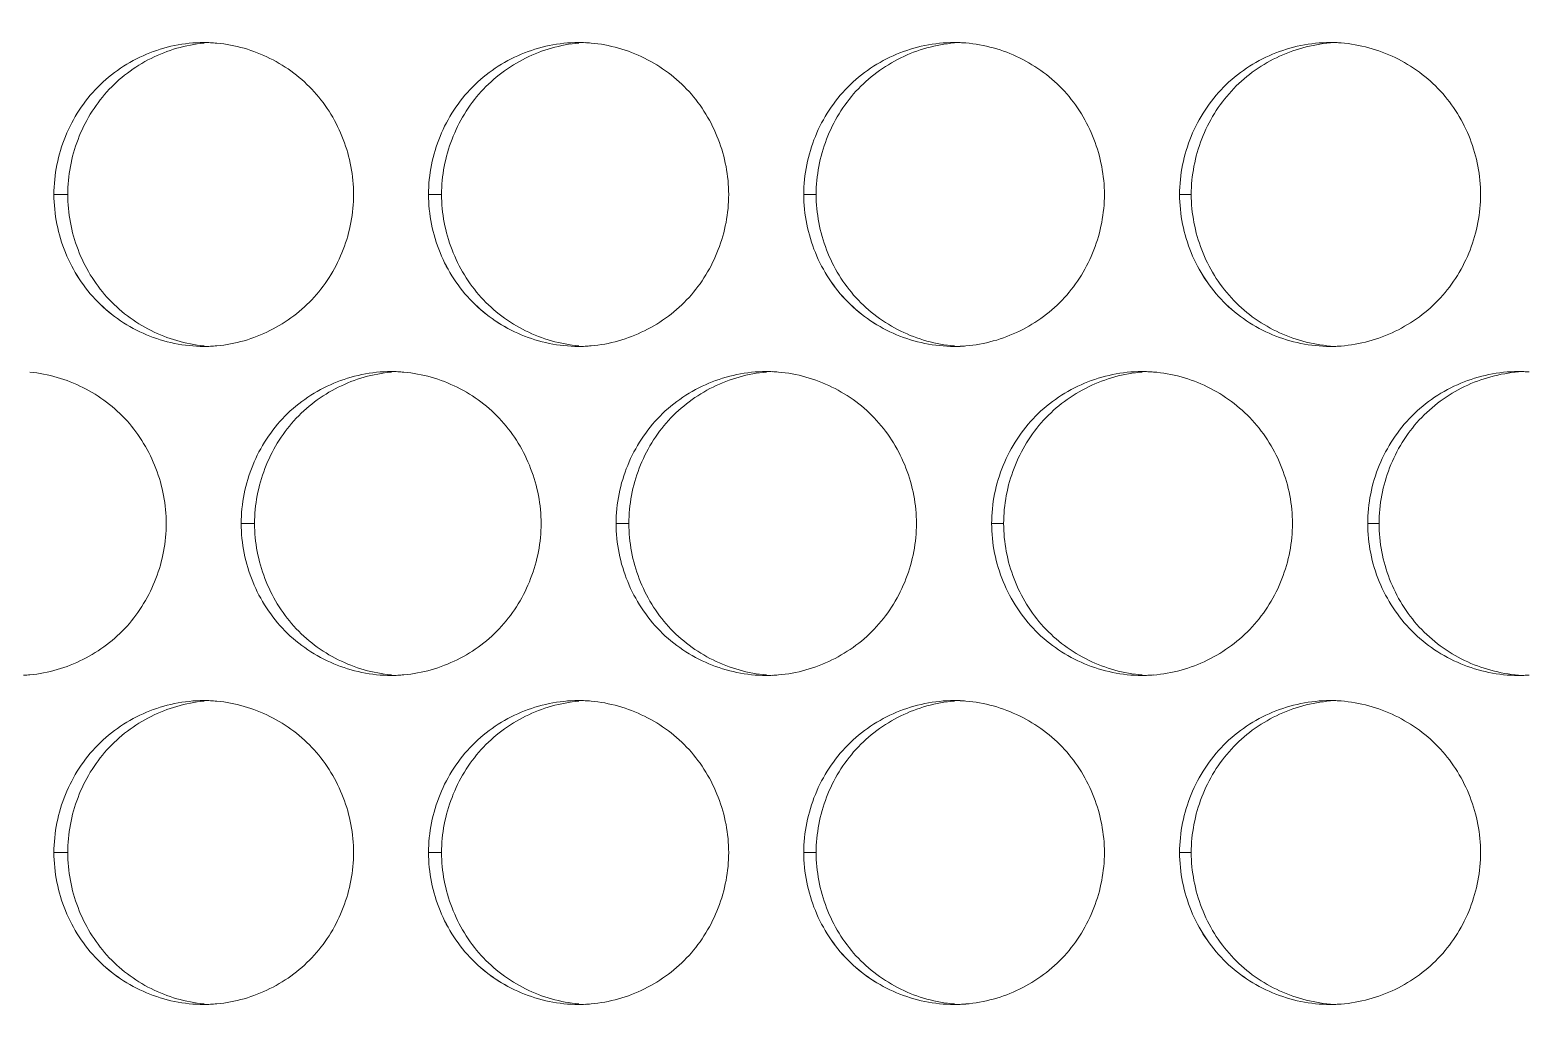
# Model space of a CAD drawing. Header units: millimetres. Extents: x 1177 to 4147, y 93 to 2194.
# Drawn here: x 1667.14 to 1696.71, y 1745.56 to 1765.05 of the extents above; entities that cross this region are included whole.
import ezdxf

# ---------------------------------------------------------------- set-up
doc = ezdxf.new("R2010")
doc.units = ezdxf.units.MM
doc.header["$LTSCALE"] = 0.1
doc.layers.get('0').update_dxf_attribs({"lineweight": 13})
doc.layers.add('标注', color=251, linetype='Continuous', lineweight=9)

msp = doc.modelspace()

# ---------------------------------------------------------------- linework, layer by layer
for radius, start, end in [(196.75, 204.56225, 43.01001), (177.334, 204.90538, 48.55999), (177.047, 204.9052, 48.6494), (168.077, 204.78787, 51.55568), (165.455, 204.70676, 52.44821), (156.5, 204.24844, 55.64881), (156.25, 204.23139, 55.74165), (155.11, 204.1505, 56.16753), (155, 204.14243, 56.20879)]:
    msp.add_arc((1812.49, 1686.895), radius, start, end)
at = {"layer": '标注'}
for p, q in [((1667.882, 1761.799), (1667.61, 1761.799)), ((1667.882, 1761.799), (1667.61, 1761.799)), ((1675.259, 1761.799), (1675.001, 1761.799)), ((1675.259, 1761.799), (1675.001, 1761.799)), ((1682.649, 1761.799), (1682.405, 1761.799)), ((1682.649, 1761.799), (1682.405, 1761.799)), ((1690.05, 1761.799), (1689.82, 1761.799)), ((1690.05, 1761.799), (1689.82, 1761.799)), ((1671.569, 1755.303), (1671.304, 1755.303)), ((1678.953, 1755.303), (1678.701, 1755.303)), ((1686.348, 1755.303), (1686.111, 1755.303)), ((1693.755, 1755.303), (1693.531, 1755.303)), ((1667.882, 1748.808), (1667.61, 1748.808)), ((1667.882, 1748.808), (1667.61, 1748.808)), ((1675.259, 1748.808), (1675.001, 1748.808)), ((1675.259, 1748.808), (1675.001, 1748.808)), ((1682.649, 1748.808), (1682.405, 1748.808)), ((1682.649, 1748.808), (1682.405, 1748.808)), ((1690.05, 1748.808), (1689.82, 1748.808)), ((1690.05, 1748.808), (1689.82, 1748.808))]:
    msp.add_line(p, q, dxfattribs=at)
for centre, radius, start, end in [((1670.565, 1762.023), 2.775, 87.2199, 89.9959), ((1670.565, 1762.023), 2.775, 87.2199, 89.9959), ((1670.562, 1761.978), 2.82, 84.6767, 87.2203), ((1670.562, 1761.978), 2.82, 84.6767, 87.2203), ((1677.961, 1762.015), 2.783, 87.3736, 89.9963), ((1677.961, 1762.015), 2.783, 87.3736, 89.9963), ((1677.959, 1761.973), 2.826, 84.9693, 87.374), ((1677.959, 1761.973), 2.826, 84.9693, 87.374), ((1685.369, 1762.008), 2.791, 87.5261, 89.9967), ((1685.369, 1762.008), 2.791, 87.5261, 89.9967), ((1685.367, 1761.968), 2.831, 85.2599, 87.5264), ((1685.367, 1761.968), 2.831, 85.2599, 87.5264), ((1692.789, 1762.001), 2.798, 87.6774, 89.9971), ((1692.789, 1762.001), 2.798, 87.6774, 89.9971), ((1692.787, 1761.963), 2.836, 85.5486, 87.6777), ((1692.787, 1761.963), 2.836, 85.5486, 87.6777), ((1670.565, 1761.574), 2.775, 270.0041, 272.7801), ((1670.565, 1761.574), 2.775, 270.0041, 272.7801), ((1670.562, 1761.619), 2.82, 272.7797, 275.3233), ((1670.562, 1761.619), 2.82, 272.7797, 275.3233), ((1677.961, 1761.582), 2.783, 270.0037, 272.6264), ((1677.961, 1761.582), 2.783, 270.0037, 272.6264), ((1677.959, 1761.625), 2.826, 272.626, 275.0307), ((1677.959, 1761.625), 2.826, 272.626, 275.0307), ((1685.369, 1761.589), 2.791, 270.0033, 272.4739), ((1685.369, 1761.589), 2.791, 270.0033, 272.4739), ((1685.367, 1761.63), 2.831, 272.4736, 274.7401), ((1685.367, 1761.63), 2.831, 272.4736, 274.7401), ((1692.789, 1761.596), 2.798, 270.0029, 272.3226), ((1692.789, 1761.596), 2.798, 270.0029, 272.3226), ((1692.787, 1761.634), 2.836, 272.3223, 274.4514), ((1692.787, 1761.634), 2.836, 272.3223, 274.4514), ((1674.261, 1755.524), 2.779, 87.2969, 89.9961), ((1674.259, 1755.48), 2.823, 84.8233, 87.2973), ((1681.664, 1755.516), 2.787, 87.45, 89.9965), ((1681.662, 1755.475), 2.829, 85.1149, 87.4503), ((1689.078, 1755.509), 2.794, 87.6019, 89.9969), ((1689.076, 1755.47), 2.833, 85.4045, 87.6022), ((1696.502, 1755.503), 2.801, 87.7527, 89.9973), ((1696.501, 1755.466), 2.838, 85.6923, 87.753), ((1666.869, 1755.121), 2.817, 272.857, 275.4704), ((1674.261, 1755.083), 2.779, 270.0039, 272.7031), ((1674.259, 1755.127), 2.823, 272.7027, 275.1767), ((1681.664, 1755.091), 2.787, 270.0035, 272.55), ((1681.662, 1755.132), 2.829, 272.5497, 274.8851), ((1689.078, 1755.098), 2.794, 270.0031, 272.3981), ((1689.076, 1755.137), 2.833, 272.3978, 274.5955), ((1696.502, 1755.104), 2.801, 270.0027, 272.2473), ((1696.501, 1755.141), 2.838, 272.247, 274.3077), ((1670.565, 1749.033), 2.775, 87.2199, 89.9959), ((1670.565, 1749.033), 2.775, 87.2199, 89.9959), ((1670.562, 1748.988), 2.82, 84.6767, 87.2203), ((1670.562, 1748.988), 2.82, 84.6767, 87.2203), ((1677.961, 1749.025), 2.783, 87.3736, 89.9963), ((1677.961, 1749.025), 2.783, 87.3736, 89.9963), ((1677.959, 1748.982), 2.826, 84.9693, 87.374), ((1677.959, 1748.982), 2.826, 84.9693, 87.374), ((1685.369, 1749.018), 2.791, 87.5261, 89.9967), ((1685.369, 1749.018), 2.791, 87.5261, 89.9967), ((1685.367, 1748.977), 2.831, 85.2599, 87.5264), ((1685.367, 1748.977), 2.831, 85.2599, 87.5264), ((1692.789, 1749.011), 2.798, 87.6774, 89.9971), ((1692.789, 1749.011), 2.798, 87.6774, 89.9971), ((1692.787, 1748.973), 2.836, 85.5486, 87.6777), ((1692.787, 1748.973), 2.836, 85.5486, 87.6777), ((1670.565, 1748.584), 2.775, 270.0041, 272.7801), ((1670.565, 1748.584), 2.775, 270.0041, 272.7801), ((1670.562, 1748.629), 2.82, 272.7797, 275.3233), ((1670.562, 1748.629), 2.82, 272.7797, 275.3233), ((1677.961, 1748.592), 2.783, 270.0037, 272.6264), ((1677.961, 1748.592), 2.783, 270.0037, 272.6264), ((1677.959, 1748.634), 2.826, 272.626, 275.0307), ((1677.959, 1748.634), 2.826, 272.626, 275.0307), ((1685.369, 1748.599), 2.791, 270.0033, 272.4739), ((1685.369, 1748.599), 2.791, 270.0033, 272.4739), ((1685.367, 1748.639), 2.831, 272.4736, 274.7401), ((1685.367, 1748.639), 2.831, 272.4736, 274.7401), ((1692.789, 1748.606), 2.798, 270.0029, 272.3226), ((1692.789, 1748.606), 2.798, 270.0029, 272.3226), ((1692.787, 1748.644), 2.836, 272.3223, 274.4514), ((1692.787, 1748.644), 2.836, 272.3223, 274.4514)]:
    msp.add_arc(centre, radius, start, end, dxfattribs=at)
msp.add_spline([(2027.49, 1819.182), (1864.296, 1806.369), (1766.772, 1737.15), (1658.757, 1615.796), (1597.49, 1595.163)], degree=3, dxfattribs=at)
for points, knots in [([(1670.572, 1764.786), (1670.211, 1764.753), (1669.494, 1764.545), (1668.601, 1763.87), (1668.023, 1762.907), (1667.882, 1762.167), (1667.882, 1761.799)], [0, 0, 0, 0, 0.248267, 0.497316, 0.748031, 1, 1, 1, 1]), ([(1670.572, 1764.786), (1670.211, 1764.753), (1669.494, 1764.545), (1668.601, 1763.87), (1668.023, 1762.907), (1667.882, 1762.167), (1667.882, 1761.799)], [0, 0, 0, 0, 0.248267, 0.497316, 0.748031, 1, 1, 1, 1]), ([(1673.522, 1761.799), (1673.522, 1762.167), (1673.38, 1762.908), (1672.8, 1763.871), (1671.904, 1764.545), (1671.186, 1764.753), (1670.824, 1764.787)], [0, 0, 0, 0, 0.251703, 0.502328, 0.751505, 1, 1, 1, 1]), ([(1673.522, 1761.799), (1673.522, 1762.167), (1673.38, 1762.908), (1672.8, 1763.871), (1671.904, 1764.545), (1671.186, 1764.753), (1670.824, 1764.787)], [0, 0, 0, 0, 0.251703, 0.502328, 0.751505, 1, 1, 1, 1]), ([(1677.968, 1764.788), (1677.605, 1764.756), (1676.884, 1764.55), (1675.985, 1763.876), (1675.402, 1762.911), (1675.259, 1762.168), (1675.259, 1761.799)], [0, 0, 0, 0, 0.248447, 0.497573, 0.748204, 1, 1, 1, 1]), ([(1677.968, 1764.788), (1677.605, 1764.756), (1676.884, 1764.55), (1675.985, 1763.876), (1675.402, 1762.911), (1675.259, 1762.168), (1675.259, 1761.799)], [0, 0, 0, 0, 0.248447, 0.497573, 0.748204, 1, 1, 1, 1]), ([(1680.923, 1761.799), (1680.923, 1762.168), (1680.78, 1762.911), (1680.195, 1763.877), (1679.293, 1764.55), (1678.571, 1764.756), (1678.207, 1764.788)], [0, 0, 0, 0, 0.251533, 0.502074, 0.751327, 1, 1, 1, 1]), ([(1680.923, 1761.799), (1680.923, 1762.168), (1680.78, 1762.911), (1680.195, 1763.877), (1679.293, 1764.55), (1678.571, 1764.756), (1678.207, 1764.788)], [0, 0, 0, 0, 0.251533, 0.502074, 0.751327, 1, 1, 1, 1]), ([(1685.376, 1764.789), (1685.011, 1764.759), (1684.286, 1764.555), (1683.38, 1763.882), (1682.793, 1762.915), (1682.649, 1762.169), (1682.649, 1761.799)], [0, 0, 0, 0, 0.248617, 0.497817, 0.748368, 1, 1, 1, 1]), ([(1685.376, 1764.789), (1685.011, 1764.759), (1684.286, 1764.555), (1683.38, 1763.882), (1682.793, 1762.915), (1682.649, 1762.169), (1682.649, 1761.799)], [0, 0, 0, 0, 0.248617, 0.497817, 0.748368, 1, 1, 1, 1]), ([(1688.336, 1761.799), (1688.336, 1762.169), (1688.191, 1762.915), (1687.602, 1763.883), (1686.694, 1764.555), (1685.967, 1764.759), (1685.601, 1764.789)], [0, 0, 0, 0, 0.251371, 0.501834, 0.751159, 1, 1, 1, 1]), ([(1688.336, 1761.799), (1688.336, 1762.169), (1688.191, 1762.915), (1687.602, 1763.883), (1686.694, 1764.555), (1685.967, 1764.759), (1685.601, 1764.789)], [0, 0, 0, 0, 0.251371, 0.501834, 0.751159, 1, 1, 1, 1]), ([(1692.795, 1764.79), (1692.428, 1764.761), (1691.699, 1764.56), (1690.787, 1763.888), (1690.195, 1762.918), (1690.05, 1762.171), (1690.05, 1761.799)], [0, 0, 0, 0, 0.248776, 0.498047, 0.748524, 1, 1, 1, 1]), ([(1692.795, 1764.79), (1692.428, 1764.761), (1691.699, 1764.56), (1690.787, 1763.888), (1690.195, 1762.918), (1690.05, 1762.171), (1690.05, 1761.799)], [0, 0, 0, 0, 0.248776, 0.498047, 0.748524, 1, 1, 1, 1]), ([(1695.76, 1761.799), (1695.76, 1762.171), (1695.614, 1762.919), (1695.02, 1763.889), (1694.105, 1764.561), (1693.375, 1764.761), (1693.007, 1764.79)], [0, 0, 0, 0, 0.251218, 0.501606, 0.751001, 1, 1, 1, 1]), ([(1695.76, 1761.799), (1695.76, 1762.171), (1695.614, 1762.919), (1695.02, 1763.889), (1694.105, 1764.561), (1693.375, 1764.761), (1693.007, 1764.79)], [0, 0, 0, 0, 0.251218, 0.501606, 0.751001, 1, 1, 1, 1]), ([(1667.882, 1761.799), (1667.882, 1761.43), (1668.023, 1760.69), (1668.601, 1759.727), (1669.494, 1759.053), (1670.211, 1758.845), (1670.572, 1758.811)], [0, 0, 0, 0, 0.251969, 0.502684, 0.751733, 1, 1, 1, 1]), ([(1667.882, 1761.799), (1667.882, 1761.43), (1668.023, 1760.69), (1668.601, 1759.727), (1669.494, 1759.053), (1670.211, 1758.845), (1670.572, 1758.811)], [0, 0, 0, 0, 0.251969, 0.502684, 0.751733, 1, 1, 1, 1]), ([(1670.824, 1758.811), (1671.186, 1758.844), (1671.904, 1759.052), (1672.8, 1759.726), (1673.38, 1760.69), (1673.522, 1761.43), (1673.522, 1761.799)], [0, 0, 0, 0, 0.248495, 0.497672, 0.748297, 1, 1, 1, 1]), ([(1670.824, 1758.811), (1671.186, 1758.844), (1671.904, 1759.052), (1672.8, 1759.726), (1673.38, 1760.69), (1673.522, 1761.43), (1673.522, 1761.799)], [0, 0, 0, 0, 0.248495, 0.497672, 0.748297, 1, 1, 1, 1]), ([(1675.259, 1761.799), (1675.259, 1761.429), (1675.402, 1760.686), (1675.985, 1759.721), (1676.884, 1759.047), (1677.605, 1758.842), (1677.968, 1758.81)], [0, 0, 0, 0, 0.251796, 0.502427, 0.751553, 1, 1, 1, 1]), ([(1675.259, 1761.799), (1675.259, 1761.429), (1675.402, 1760.686), (1675.985, 1759.721), (1676.884, 1759.047), (1677.605, 1758.842), (1677.968, 1758.81)], [0, 0, 0, 0, 0.251796, 0.502427, 0.751553, 1, 1, 1, 1]), ([(1678.207, 1758.809), (1678.571, 1758.841), (1679.293, 1759.047), (1680.195, 1759.721), (1680.78, 1760.686), (1680.923, 1761.429), (1680.923, 1761.799)], [0, 0, 0, 0, 0.248673, 0.497926, 0.748467, 1, 1, 1, 1]), ([(1678.207, 1758.809), (1678.571, 1758.841), (1679.293, 1759.047), (1680.195, 1759.721), (1680.78, 1760.686), (1680.923, 1761.429), (1680.923, 1761.799)], [0, 0, 0, 0, 0.248673, 0.497926, 0.748467, 1, 1, 1, 1]), ([(1682.649, 1761.799), (1682.649, 1761.428), (1682.793, 1760.683), (1683.38, 1759.715), (1684.286, 1759.042), (1685.011, 1758.839), (1685.376, 1758.808)], [0, 0, 0, 0, 0.251632, 0.502183, 0.751383, 1, 1, 1, 1]), ([(1682.649, 1761.799), (1682.649, 1761.428), (1682.793, 1760.683), (1683.38, 1759.715), (1684.286, 1759.042), (1685.011, 1758.839), (1685.376, 1758.808)], [0, 0, 0, 0, 0.251632, 0.502183, 0.751383, 1, 1, 1, 1]), ([(1685.601, 1758.808), (1685.967, 1758.839), (1686.694, 1759.042), (1687.602, 1759.715), (1688.191, 1760.682), (1688.336, 1761.428), (1688.336, 1761.799)], [0, 0, 0, 0, 0.248841, 0.498166, 0.748629, 1, 1, 1, 1]), ([(1685.601, 1758.808), (1685.967, 1758.839), (1686.694, 1759.042), (1687.602, 1759.715), (1688.191, 1760.682), (1688.336, 1761.428), (1688.336, 1761.799)], [0, 0, 0, 0, 0.248841, 0.498166, 0.748629, 1, 1, 1, 1]), ([(1690.05, 1761.799), (1690.05, 1761.427), (1690.195, 1760.679), (1690.787, 1759.709), (1691.699, 1759.037), (1692.428, 1758.836), (1692.795, 1758.807)], [0, 0, 0, 0, 0.251476, 0.501953, 0.751224, 1, 1, 1, 1]), ([(1690.05, 1761.799), (1690.05, 1761.427), (1690.195, 1760.679), (1690.787, 1759.709), (1691.699, 1759.037), (1692.428, 1758.836), (1692.795, 1758.807)], [0, 0, 0, 0, 0.251476, 0.501953, 0.751224, 1, 1, 1, 1]), ([(1693.007, 1758.807), (1693.375, 1758.836), (1694.105, 1759.037), (1695.02, 1759.709), (1695.614, 1760.678), (1695.76, 1761.427), (1695.76, 1761.799)], [0, 0, 0, 0, 0.248999, 0.498394, 0.748782, 1, 1, 1, 1]), ([(1693.007, 1758.807), (1693.375, 1758.836), (1694.105, 1759.037), (1695.02, 1759.709), (1695.614, 1760.678), (1695.76, 1761.427), (1695.76, 1761.799)], [0, 0, 0, 0, 0.248999, 0.498394, 0.748782, 1, 1, 1, 1]), ([(1667.838, 1760.651), (1667.984, 1760.292), (1668.415, 1759.622), (1669.079, 1759.18), (1669.435, 1759.03)], [0, 0, 0, 0, 0.501322, 1, 1, 1, 1]), ([(1675.229, 1760.651), (1675.376, 1760.292), (1675.808, 1759.621), (1676.473, 1759.18), (1676.829, 1759.03)], [0, 0, 0, 0, 0.501161, 1, 1, 1, 1]), ([(1682.633, 1760.651), (1682.78, 1760.292), (1683.213, 1759.621), (1683.879, 1759.18), (1684.236, 1759.03)], [0, 0, 0, 0, 0.501009, 1, 1, 1, 1]), ([(1690.049, 1760.651), (1690.196, 1760.292), (1690.63, 1759.621), (1691.296, 1759.18), (1691.654, 1759.03)], [0, 0, 0, 0, 0.500865, 1, 1, 1, 1]), ([(1669.826, 1755.303), (1669.826, 1755.671), (1669.684, 1756.411), (1669.107, 1757.373), (1668.215, 1758.047), (1667.499, 1758.256), (1667.137, 1758.291)], [0, 0, 0, 0, 0.251792, 0.50246, 0.751598, 1, 1, 1, 1]), ([(1674.268, 1758.292), (1673.906, 1758.259), (1673.187, 1758.052), (1672.291, 1757.378), (1671.711, 1756.414), (1671.569, 1755.672), (1671.569, 1755.303)], [0, 0, 0, 0, 0.248358, 0.497446, 0.748118, 1, 1, 1, 1]), ([(1677.221, 1755.303), (1677.221, 1755.672), (1677.078, 1756.414), (1676.496, 1757.379), (1675.597, 1758.052), (1674.877, 1758.259), (1674.514, 1758.292)], [0, 0, 0, 0, 0.251617, 0.502199, 0.751415, 1, 1, 1, 1]), ([(1681.67, 1758.293), (1681.306, 1758.262), (1680.583, 1758.057), (1679.681, 1757.384), (1679.096, 1756.418), (1678.953, 1755.674), (1678.953, 1755.303)], [0, 0, 0, 0, 0.248533, 0.497696, 0.748287, 1, 1, 1, 1]), ([(1684.628, 1755.303), (1684.628, 1755.674), (1684.484, 1756.418), (1683.897, 1757.385), (1682.992, 1758.058), (1682.268, 1758.262), (1681.903, 1758.293)], [0, 0, 0, 0, 0.251451, 0.501952, 0.751242, 1, 1, 1, 1]), ([(1689.084, 1758.294), (1688.718, 1758.265), (1687.991, 1758.063), (1687.082, 1757.39), (1686.492, 1756.421), (1686.348, 1755.675), (1686.348, 1755.303)], [0, 0, 0, 0, 0.248698, 0.497934, 0.748447, 1, 1, 1, 1]), ([(1692.046, 1755.303), (1692.046, 1755.675), (1691.901, 1756.422), (1691.309, 1757.39), (1690.398, 1758.063), (1689.67, 1758.265), (1689.303, 1758.294)], [0, 0, 0, 0, 0.251294, 0.501718, 0.751079, 1, 1, 1, 1]), ([(1696.509, 1758.295), (1696.141, 1758.268), (1695.41, 1758.068), (1694.495, 1757.396), (1693.9, 1756.425), (1693.755, 1755.676), (1693.755, 1755.303)], [0, 0, 0, 0, 0.248852, 0.498158, 0.748599, 1, 1, 1, 1]), ([(1667.137, 1752.316), (1667.499, 1752.351), (1668.215, 1752.56), (1669.107, 1753.234), (1669.684, 1754.196), (1669.826, 1754.936), (1669.826, 1755.303)], [0, 0, 0, 0, 0.248402, 0.49754, 0.748208, 1, 1, 1, 1]), ([(1671.569, 1755.303), (1671.569, 1754.934), (1671.711, 1754.193), (1672.291, 1753.229), (1673.187, 1752.555), (1673.906, 1752.348), (1674.268, 1752.315)], [0, 0, 0, 0, 0.251882, 0.502554, 0.751642, 1, 1, 1, 1]), ([(1674.514, 1752.315), (1674.877, 1752.348), (1675.597, 1752.555), (1676.496, 1753.228), (1677.078, 1754.193), (1677.221, 1754.934), (1677.221, 1755.303)], [0, 0, 0, 0, 0.248585, 0.497801, 0.748383, 1, 1, 1, 1]), ([(1678.953, 1755.303), (1678.953, 1754.933), (1679.096, 1754.189), (1679.681, 1753.223), (1680.583, 1752.55), (1681.306, 1752.345), (1681.67, 1752.314)], [0, 0, 0, 0, 0.251713, 0.502304, 0.751467, 1, 1, 1, 1]), ([(1681.903, 1752.314), (1682.268, 1752.345), (1682.992, 1752.549), (1683.897, 1753.222), (1684.484, 1754.189), (1684.628, 1754.933), (1684.628, 1755.303)], [0, 0, 0, 0, 0.248758, 0.498048, 0.748549, 1, 1, 1, 1]), ([(1686.348, 1755.303), (1686.348, 1754.932), (1686.492, 1754.186), (1687.082, 1753.217), (1687.991, 1752.544), (1688.718, 1752.342), (1689.084, 1752.313)], [0, 0, 0, 0, 0.251553, 0.502066, 0.751302, 1, 1, 1, 1]), ([(1689.303, 1752.312), (1689.67, 1752.342), (1690.398, 1752.544), (1691.309, 1753.216), (1691.901, 1754.185), (1692.046, 1754.932), (1692.046, 1755.303)], [0, 0, 0, 0, 0.248921, 0.498282, 0.748706, 1, 1, 1, 1]), ([(1693.755, 1755.303), (1693.755, 1754.931), (1693.9, 1754.182), (1694.495, 1753.211), (1695.41, 1752.539), (1696.141, 1752.339), (1696.509, 1752.311)], [0, 0, 0, 0, 0.251401, 0.501842, 0.751148, 1, 1, 1, 1]), ([(1670.572, 1751.796), (1670.211, 1751.762), (1669.494, 1751.554), (1668.601, 1750.88), (1668.023, 1749.917), (1667.882, 1749.177), (1667.882, 1748.808)], [0, 0, 0, 0, 0.248267, 0.497316, 0.748031, 1, 1, 1, 1]), ([(1670.572, 1751.796), (1670.211, 1751.762), (1669.494, 1751.554), (1668.601, 1750.88), (1668.023, 1749.917), (1667.882, 1749.177), (1667.882, 1748.808)], [0, 0, 0, 0, 0.248267, 0.497316, 0.748031, 1, 1, 1, 1]), ([(1673.522, 1748.808), (1673.522, 1749.177), (1673.38, 1749.917), (1672.8, 1750.88), (1671.904, 1751.554), (1671.186, 1751.762), (1670.824, 1751.796)], [0, 0, 0, 0, 0.251703, 0.502328, 0.751505, 1, 1, 1, 1]), ([(1673.522, 1748.808), (1673.522, 1749.177), (1673.38, 1749.917), (1672.8, 1750.88), (1671.904, 1751.554), (1671.186, 1751.762), (1670.824, 1751.796)], [0, 0, 0, 0, 0.251703, 0.502328, 0.751505, 1, 1, 1, 1]), ([(1677.968, 1751.797), (1677.605, 1751.765), (1676.884, 1751.559), (1675.985, 1750.886), (1675.402, 1749.92), (1675.259, 1749.178), (1675.259, 1748.808)], [0, 0, 0, 0, 0.248447, 0.497573, 0.748204, 1, 1, 1, 1]), ([(1677.968, 1751.797), (1677.605, 1751.765), (1676.884, 1751.559), (1675.985, 1750.886), (1675.402, 1749.92), (1675.259, 1749.178), (1675.259, 1748.808)], [0, 0, 0, 0, 0.248447, 0.497573, 0.748204, 1, 1, 1, 1]), ([(1680.923, 1748.808), (1680.923, 1749.178), (1680.78, 1749.921), (1680.195, 1750.886), (1679.293, 1751.56), (1678.571, 1751.765), (1678.207, 1751.797)], [0, 0, 0, 0, 0.251533, 0.502074, 0.751327, 1, 1, 1, 1]), ([(1680.923, 1748.808), (1680.923, 1749.178), (1680.78, 1749.921), (1680.195, 1750.886), (1679.293, 1751.56), (1678.571, 1751.765), (1678.207, 1751.797)], [0, 0, 0, 0, 0.251533, 0.502074, 0.751327, 1, 1, 1, 1]), ([(1685.376, 1751.799), (1685.011, 1751.768), (1684.286, 1751.565), (1683.38, 1750.892), (1682.793, 1749.924), (1682.649, 1749.179), (1682.649, 1748.808)], [0, 0, 0, 0, 0.248617, 0.497817, 0.748368, 1, 1, 1, 1]), ([(1685.376, 1751.799), (1685.011, 1751.768), (1684.286, 1751.565), (1683.38, 1750.892), (1682.793, 1749.924), (1682.649, 1749.179), (1682.649, 1748.808)], [0, 0, 0, 0, 0.248617, 0.497817, 0.748368, 1, 1, 1, 1]), ([(1688.336, 1748.808), (1688.336, 1749.179), (1688.191, 1749.925), (1687.602, 1750.892), (1686.694, 1751.565), (1685.967, 1751.768), (1685.601, 1751.799)], [0, 0, 0, 0, 0.251371, 0.501834, 0.751159, 1, 1, 1, 1]), ([(1688.336, 1748.808), (1688.336, 1749.179), (1688.191, 1749.925), (1687.602, 1750.892), (1686.694, 1751.565), (1685.967, 1751.768), (1685.601, 1751.799)], [0, 0, 0, 0, 0.251371, 0.501834, 0.751159, 1, 1, 1, 1]), ([(1692.795, 1751.8), (1692.428, 1751.771), (1691.699, 1751.57), (1690.787, 1750.898), (1690.195, 1749.928), (1690.05, 1749.18), (1690.05, 1748.808)], [0, 0, 0, 0, 0.248776, 0.498047, 0.748524, 1, 1, 1, 1]), ([(1692.795, 1751.8), (1692.428, 1751.771), (1691.699, 1751.57), (1690.787, 1750.898), (1690.195, 1749.928), (1690.05, 1749.18), (1690.05, 1748.808)], [0, 0, 0, 0, 0.248776, 0.498047, 0.748524, 1, 1, 1, 1]), ([(1695.76, 1748.808), (1695.76, 1749.18), (1695.614, 1749.928), (1695.02, 1750.898), (1694.105, 1751.57), (1693.375, 1751.771), (1693.007, 1751.8)], [0, 0, 0, 0, 0.251218, 0.501606, 0.751001, 1, 1, 1, 1]), ([(1695.76, 1748.808), (1695.76, 1749.18), (1695.614, 1749.928), (1695.02, 1750.898), (1694.105, 1751.57), (1693.375, 1751.771), (1693.007, 1751.8)], [0, 0, 0, 0, 0.251218, 0.501606, 0.751001, 1, 1, 1, 1]), ([(1667.882, 1748.808), (1667.882, 1748.44), (1668.023, 1747.7), (1668.601, 1746.737), (1669.494, 1746.062), (1670.211, 1745.854), (1670.572, 1745.82)], [0, 0, 0, 0, 0.251969, 0.502684, 0.751733, 1, 1, 1, 1]), ([(1667.882, 1748.808), (1667.882, 1748.44), (1668.023, 1747.7), (1668.601, 1746.737), (1669.494, 1746.062), (1670.211, 1745.854), (1670.572, 1745.82)], [0, 0, 0, 0, 0.251969, 0.502684, 0.751733, 1, 1, 1, 1]), ([(1670.824, 1745.82), (1671.186, 1745.854), (1671.904, 1746.062), (1672.8, 1746.736), (1673.38, 1747.699), (1673.522, 1748.44), (1673.522, 1748.808)], [0, 0, 0, 0, 0.248495, 0.497672, 0.748297, 1, 1, 1, 1]), ([(1670.824, 1745.82), (1671.186, 1745.854), (1671.904, 1746.062), (1672.8, 1746.736), (1673.38, 1747.699), (1673.522, 1748.44), (1673.522, 1748.808)], [0, 0, 0, 0, 0.248495, 0.497672, 0.748297, 1, 1, 1, 1]), ([(1675.259, 1748.808), (1675.259, 1748.439), (1675.402, 1747.696), (1675.985, 1746.731), (1676.884, 1746.057), (1677.605, 1745.851), (1677.968, 1745.819)], [0, 0, 0, 0, 0.251796, 0.502427, 0.751553, 1, 1, 1, 1]), ([(1675.259, 1748.808), (1675.259, 1748.439), (1675.402, 1747.696), (1675.985, 1746.731), (1676.884, 1746.057), (1677.605, 1745.851), (1677.968, 1745.819)], [0, 0, 0, 0, 0.251796, 0.502427, 0.751553, 1, 1, 1, 1]), ([(1678.207, 1745.819), (1678.571, 1745.851), (1679.293, 1746.057), (1680.195, 1746.73), (1680.78, 1747.695), (1680.923, 1748.439), (1680.923, 1748.808)], [0, 0, 0, 0, 0.248673, 0.497926, 0.748467, 1, 1, 1, 1]), ([(1678.207, 1745.819), (1678.571, 1745.851), (1679.293, 1746.057), (1680.195, 1746.73), (1680.78, 1747.695), (1680.923, 1748.439), (1680.923, 1748.808)], [0, 0, 0, 0, 0.248673, 0.497926, 0.748467, 1, 1, 1, 1]), ([(1682.649, 1748.808), (1682.649, 1748.438), (1682.793, 1747.692), (1683.38, 1746.725), (1684.286, 1746.052), (1685.011, 1745.848), (1685.376, 1745.818)], [0, 0, 0, 0, 0.251632, 0.502183, 0.751383, 1, 1, 1, 1]), ([(1682.649, 1748.808), (1682.649, 1748.438), (1682.793, 1747.692), (1683.38, 1746.725), (1684.286, 1746.052), (1685.011, 1745.848), (1685.376, 1745.818)], [0, 0, 0, 0, 0.251632, 0.502183, 0.751383, 1, 1, 1, 1]), ([(1685.601, 1745.818), (1685.967, 1745.848), (1686.694, 1746.051), (1687.602, 1746.724), (1688.191, 1747.692), (1688.336, 1748.437), (1688.336, 1748.808)], [0, 0, 0, 0, 0.248841, 0.498166, 0.748629, 1, 1, 1, 1]), ([(1685.601, 1745.818), (1685.967, 1745.848), (1686.694, 1746.051), (1687.602, 1746.724), (1688.191, 1747.692), (1688.336, 1748.437), (1688.336, 1748.808)], [0, 0, 0, 0, 0.248841, 0.498166, 0.748629, 1, 1, 1, 1]), ([(1690.05, 1748.808), (1690.05, 1748.436), (1690.195, 1747.689), (1690.787, 1746.719), (1691.699, 1746.047), (1692.428, 1745.845), (1692.795, 1745.817)], [0, 0, 0, 0, 0.251476, 0.501953, 0.751224, 1, 1, 1, 1]), ([(1690.05, 1748.808), (1690.05, 1748.436), (1690.195, 1747.689), (1690.787, 1746.719), (1691.699, 1746.047), (1692.428, 1745.845), (1692.795, 1745.817)], [0, 0, 0, 0, 0.251476, 0.501953, 0.751224, 1, 1, 1, 1]), ([(1693.007, 1745.817), (1693.375, 1745.845), (1694.105, 1746.046), (1695.02, 1746.718), (1695.614, 1747.688), (1695.76, 1748.436), (1695.76, 1748.808)], [0, 0, 0, 0, 0.248999, 0.498394, 0.748782, 1, 1, 1, 1]), ([(1693.007, 1745.817), (1693.375, 1745.845), (1694.105, 1746.046), (1695.02, 1746.718), (1695.614, 1747.688), (1695.76, 1748.436), (1695.76, 1748.808)], [0, 0, 0, 0, 0.248999, 0.498394, 0.748782, 1, 1, 1, 1]), ([(1667.838, 1747.661), (1667.984, 1747.302), (1668.415, 1746.631), (1669.079, 1746.19), (1669.435, 1746.04)], [0, 0, 0, 0, 0.501322, 1, 1, 1, 1]), ([(1675.229, 1747.661), (1675.376, 1747.302), (1675.808, 1746.631), (1676.473, 1746.19), (1676.829, 1746.04)], [0, 0, 0, 0, 0.501161, 1, 1, 1, 1]), ([(1682.633, 1747.661), (1682.78, 1747.302), (1683.213, 1746.631), (1683.879, 1746.19), (1684.236, 1746.04)], [0, 0, 0, 0, 0.501009, 1, 1, 1, 1]), ([(1690.049, 1747.661), (1690.196, 1747.301), (1690.63, 1746.631), (1691.296, 1746.19), (1691.654, 1746.04)], [0, 0, 0, 0, 0.500865, 1, 1, 1, 1])]:
    msp.add_open_spline(points, degree=3, knots=knots, dxfattribs=at)
for points in [[(1669.435, 1764.567), (1669.079, 1764.417), (1668.745, 1764.194), (1668.474, 1763.919)], [(1669.435, 1764.567), (1669.079, 1764.417), (1668.745, 1764.194), (1668.474, 1763.919)], [(1670.565, 1764.799), (1670.18, 1764.799), (1669.789, 1764.716), (1669.435, 1764.567)], [(1670.565, 1764.799), (1670.18, 1764.799), (1669.789, 1764.716), (1669.435, 1764.567)], [(1676.829, 1764.567), (1676.473, 1764.417), (1676.139, 1764.194), (1675.867, 1763.919)], [(1676.829, 1764.567), (1676.473, 1764.417), (1676.139, 1764.194), (1675.867, 1763.919)], [(1677.961, 1764.799), (1677.576, 1764.799), (1677.184, 1764.716), (1676.829, 1764.567)], [(1677.961, 1764.799), (1677.576, 1764.799), (1677.184, 1764.716), (1676.829, 1764.567)], [(1684.236, 1764.567), (1683.879, 1764.417), (1683.544, 1764.195), (1683.272, 1763.919)], [(1684.236, 1764.567), (1683.879, 1764.417), (1683.544, 1764.195), (1683.272, 1763.919)], [(1685.369, 1764.799), (1684.984, 1764.799), (1684.591, 1764.716), (1684.236, 1764.567)], [(1685.369, 1764.799), (1684.984, 1764.799), (1684.591, 1764.716), (1684.236, 1764.567)], [(1691.654, 1764.567), (1691.296, 1764.417), (1690.961, 1764.195), (1690.688, 1763.919)], [(1691.654, 1764.567), (1691.296, 1764.417), (1690.961, 1764.195), (1690.688, 1763.919)], [(1692.789, 1764.799), (1692.403, 1764.799), (1692.01, 1764.716), (1691.654, 1764.567)], [(1692.789, 1764.799), (1692.403, 1764.799), (1692.01, 1764.716), (1691.654, 1764.567)], [(1668.474, 1763.919), (1668.202, 1763.643), (1667.984, 1763.305), (1667.838, 1762.946)], [(1668.474, 1763.919), (1668.202, 1763.643), (1667.984, 1763.305), (1667.838, 1762.946)], [(1675.867, 1763.919), (1675.595, 1763.643), (1675.376, 1763.305), (1675.229, 1762.946)], [(1675.867, 1763.919), (1675.595, 1763.643), (1675.376, 1763.305), (1675.229, 1762.946)], [(1683.272, 1763.919), (1682.999, 1763.643), (1682.78, 1763.305), (1682.633, 1762.946)], [(1683.272, 1763.919), (1682.999, 1763.643), (1682.78, 1763.305), (1682.633, 1762.946)], [(1690.688, 1763.919), (1690.415, 1763.643), (1690.196, 1763.305), (1690.049, 1762.946)], [(1690.688, 1763.919), (1690.415, 1763.643), (1690.196, 1763.305), (1690.049, 1762.946)], [(1667.838, 1762.946), (1667.69, 1762.585), (1667.61, 1762.189), (1667.61, 1761.799)], [(1667.838, 1762.946), (1667.69, 1762.585), (1667.61, 1762.189), (1667.61, 1761.799)], [(1675.229, 1762.946), (1675.082, 1762.585), (1675.001, 1762.189), (1675.001, 1761.799)], [(1675.229, 1762.946), (1675.082, 1762.585), (1675.001, 1762.189), (1675.001, 1761.799)], [(1682.633, 1762.946), (1682.486, 1762.585), (1682.405, 1762.189), (1682.405, 1761.799)], [(1682.633, 1762.946), (1682.486, 1762.585), (1682.405, 1762.189), (1682.405, 1761.799)], [(1690.049, 1762.946), (1689.901, 1762.585), (1689.82, 1762.189), (1689.82, 1761.799)], [(1690.049, 1762.946), (1689.901, 1762.585), (1689.82, 1762.189), (1689.82, 1761.799)], [(1667.61, 1761.799), (1667.61, 1761.409), (1667.69, 1761.012), (1667.838, 1760.651)], [(1667.61, 1761.799), (1667.61, 1761.409), (1667.69, 1761.012), (1667.838, 1760.651)], [(1675.001, 1761.799), (1675.001, 1761.409), (1675.082, 1761.012), (1675.229, 1760.651)], [(1675.001, 1761.799), (1675.001, 1761.409), (1675.082, 1761.012), (1675.229, 1760.651)], [(1682.405, 1761.799), (1682.405, 1761.409), (1682.486, 1761.012), (1682.633, 1760.651)], [(1682.405, 1761.799), (1682.405, 1761.409), (1682.486, 1761.012), (1682.633, 1760.651)], [(1689.82, 1761.799), (1689.82, 1761.409), (1689.901, 1761.012), (1690.049, 1760.651)], [(1689.82, 1761.799), (1689.82, 1761.409), (1689.901, 1761.012), (1690.049, 1760.651)], [(1667.838, 1760.651), (1667.984, 1760.292), (1668.202, 1759.954), (1668.474, 1759.678)], [(1675.229, 1760.651), (1675.376, 1760.292), (1675.595, 1759.954), (1675.867, 1759.678)], [(1682.633, 1760.651), (1682.78, 1760.292), (1682.999, 1759.954), (1683.272, 1759.678)], [(1690.049, 1760.651), (1690.196, 1760.292), (1690.415, 1759.954), (1690.688, 1759.678)], [(1668.474, 1759.678), (1668.745, 1759.403), (1669.079, 1759.18), (1669.435, 1759.03)], [(1675.867, 1759.678), (1676.139, 1759.403), (1676.473, 1759.18), (1676.829, 1759.03)], [(1683.272, 1759.678), (1683.544, 1759.403), (1683.879, 1759.18), (1684.236, 1759.03)], [(1690.688, 1759.678), (1690.961, 1759.403), (1691.296, 1759.18), (1691.654, 1759.03)], [(1669.435, 1759.03), (1669.789, 1758.881), (1670.18, 1758.799), (1670.565, 1758.799)], [(1669.435, 1759.03), (1669.789, 1758.881), (1670.18, 1758.799), (1670.565, 1758.799)], [(1676.829, 1759.03), (1677.184, 1758.881), (1677.576, 1758.799), (1677.961, 1758.799)], [(1676.829, 1759.03), (1677.184, 1758.881), (1677.576, 1758.799), (1677.961, 1758.799)], [(1684.236, 1759.03), (1684.591, 1758.881), (1684.984, 1758.799), (1685.369, 1758.799)], [(1684.236, 1759.03), (1684.591, 1758.881), (1684.984, 1758.799), (1685.369, 1758.799)], [(1691.654, 1759.03), (1692.01, 1758.881), (1692.403, 1758.799), (1692.789, 1758.799)], [(1691.654, 1759.03), (1692.01, 1758.881), (1692.403, 1758.799), (1692.789, 1758.799)], [(1673.131, 1758.072), (1672.774, 1757.922), (1672.44, 1757.699), (1672.169, 1757.424)], [(1674.261, 1758.303), (1673.877, 1758.303), (1673.485, 1758.221), (1673.131, 1758.072)], [(1680.531, 1758.072), (1680.174, 1757.922), (1679.84, 1757.699), (1679.568, 1757.424)], [(1681.664, 1758.303), (1681.278, 1758.303), (1680.886, 1758.221), (1680.531, 1758.072)], [(1687.943, 1758.072), (1687.586, 1757.922), (1687.251, 1757.699), (1686.979, 1757.424)], [(1689.078, 1758.303), (1688.692, 1758.303), (1688.299, 1758.221), (1687.943, 1758.072)], [(1695.367, 1758.072), (1695.009, 1757.922), (1694.673, 1757.699), (1694.401, 1757.424)], [(1696.503, 1758.303), (1696.116, 1758.303), (1695.723, 1758.221), (1695.367, 1758.072)], [(1672.169, 1757.424), (1671.897, 1757.148), (1671.679, 1756.81), (1671.532, 1756.451)], [(1679.568, 1757.424), (1679.296, 1757.148), (1679.077, 1756.81), (1678.93, 1756.451)], [(1686.979, 1757.424), (1686.706, 1757.148), (1686.487, 1756.81), (1686.34, 1756.451)], [(1694.401, 1757.424), (1694.127, 1757.148), (1693.908, 1756.81), (1693.76, 1756.451)], [(1671.532, 1756.451), (1671.385, 1756.09), (1671.304, 1755.693), (1671.304, 1755.303)], [(1678.93, 1756.451), (1678.782, 1756.09), (1678.701, 1755.693), (1678.701, 1755.303)], [(1686.34, 1756.451), (1686.192, 1756.09), (1686.111, 1755.693), (1686.111, 1755.303)], [(1693.76, 1756.451), (1693.612, 1756.09), (1693.531, 1755.693), (1693.531, 1755.303)], [(1671.304, 1755.303), (1671.304, 1754.914), (1671.385, 1754.517), (1671.532, 1754.156)], [(1678.701, 1755.303), (1678.701, 1754.913), (1678.782, 1754.517), (1678.93, 1754.156)], [(1686.111, 1755.303), (1686.111, 1754.913), (1686.192, 1754.517), (1686.34, 1754.156)], [(1693.531, 1755.303), (1693.531, 1754.913), (1693.612, 1754.517), (1693.76, 1754.156)], [(1671.532, 1754.156), (1671.679, 1753.797), (1671.897, 1753.459), (1672.169, 1753.183)], [(1678.93, 1754.156), (1679.077, 1753.797), (1679.296, 1753.459), (1679.568, 1753.183)], [(1686.34, 1754.156), (1686.487, 1753.797), (1686.706, 1753.459), (1686.979, 1753.183)], [(1693.76, 1754.156), (1693.908, 1753.797), (1694.127, 1753.459), (1694.401, 1753.183)], [(1672.169, 1753.183), (1672.44, 1752.908), (1672.774, 1752.685), (1673.131, 1752.535)], [(1679.568, 1753.183), (1679.84, 1752.908), (1680.174, 1752.685), (1680.531, 1752.535)], [(1686.979, 1753.183), (1687.251, 1752.907), (1687.586, 1752.685), (1687.943, 1752.535)], [(1694.401, 1753.183), (1694.673, 1752.907), (1695.009, 1752.685), (1695.367, 1752.535)], [(1673.131, 1752.535), (1673.485, 1752.386), (1673.877, 1752.303), (1674.261, 1752.303)], [(1680.531, 1752.535), (1680.886, 1752.386), (1681.278, 1752.303), (1681.664, 1752.303)], [(1687.943, 1752.535), (1688.299, 1752.386), (1688.692, 1752.303), (1689.078, 1752.303)], [(1695.367, 1752.535), (1695.723, 1752.386), (1696.116, 1752.303), (1696.503, 1752.303)], [(1669.435, 1751.576), (1669.079, 1751.427), (1668.745, 1751.204), (1668.474, 1750.929)], [(1669.435, 1751.576), (1669.079, 1751.427), (1668.745, 1751.204), (1668.474, 1750.929)], [(1670.565, 1751.808), (1670.18, 1751.808), (1669.789, 1751.726), (1669.435, 1751.576)], [(1670.565, 1751.808), (1670.18, 1751.808), (1669.789, 1751.726), (1669.435, 1751.576)], [(1676.829, 1751.576), (1676.473, 1751.427), (1676.139, 1751.204), (1675.867, 1750.929)], [(1676.829, 1751.576), (1676.473, 1751.427), (1676.139, 1751.204), (1675.867, 1750.929)], [(1677.961, 1751.808), (1677.576, 1751.808), (1677.184, 1751.726), (1676.829, 1751.576)], [(1677.961, 1751.808), (1677.576, 1751.808), (1677.184, 1751.726), (1676.829, 1751.576)], [(1684.236, 1751.576), (1683.879, 1751.427), (1683.544, 1751.204), (1683.272, 1750.929)], [(1684.236, 1751.576), (1683.879, 1751.427), (1683.544, 1751.204), (1683.272, 1750.929)], [(1685.369, 1751.808), (1684.984, 1751.808), (1684.591, 1751.726), (1684.236, 1751.576)], [(1685.369, 1751.808), (1684.984, 1751.808), (1684.591, 1751.726), (1684.236, 1751.576)], [(1691.654, 1751.576), (1691.296, 1751.427), (1690.961, 1751.204), (1690.688, 1750.929)], [(1691.654, 1751.576), (1691.296, 1751.427), (1690.961, 1751.204), (1690.688, 1750.929)], [(1692.789, 1751.808), (1692.403, 1751.808), (1692.01, 1751.726), (1691.654, 1751.576)], [(1692.789, 1751.808), (1692.403, 1751.808), (1692.01, 1751.726), (1691.654, 1751.576)], [(1668.474, 1750.929), (1668.202, 1750.653), (1667.984, 1750.314), (1667.838, 1749.955)], [(1668.474, 1750.929), (1668.202, 1750.653), (1667.984, 1750.314), (1667.838, 1749.955)], [(1675.867, 1750.929), (1675.595, 1750.653), (1675.376, 1750.315), (1675.229, 1749.955)], [(1675.867, 1750.929), (1675.595, 1750.653), (1675.376, 1750.315), (1675.229, 1749.955)], [(1683.272, 1750.929), (1682.999, 1750.653), (1682.78, 1750.315), (1682.633, 1749.955)], [(1683.272, 1750.929), (1682.999, 1750.653), (1682.78, 1750.315), (1682.633, 1749.955)], [(1690.688, 1750.929), (1690.415, 1750.653), (1690.196, 1750.315), (1690.049, 1749.955)], [(1690.688, 1750.929), (1690.415, 1750.653), (1690.196, 1750.315), (1690.049, 1749.955)], [(1667.838, 1749.955), (1667.69, 1749.594), (1667.61, 1749.198), (1667.61, 1748.808)], [(1667.838, 1749.955), (1667.69, 1749.594), (1667.61, 1749.198), (1667.61, 1748.808)], [(1675.229, 1749.955), (1675.082, 1749.595), (1675.001, 1749.198), (1675.001, 1748.808)], [(1675.229, 1749.955), (1675.082, 1749.595), (1675.001, 1749.198), (1675.001, 1748.808)], [(1682.633, 1749.955), (1682.486, 1749.595), (1682.405, 1749.198), (1682.405, 1748.808)], [(1682.633, 1749.955), (1682.486, 1749.595), (1682.405, 1749.198), (1682.405, 1748.808)], [(1690.049, 1749.955), (1689.901, 1749.595), (1689.82, 1749.198), (1689.82, 1748.808)], [(1690.049, 1749.955), (1689.901, 1749.595), (1689.82, 1749.198), (1689.82, 1748.808)], [(1667.61, 1748.808), (1667.61, 1748.418), (1667.69, 1748.022), (1667.838, 1747.661)], [(1667.61, 1748.808), (1667.61, 1748.418), (1667.69, 1748.022), (1667.838, 1747.661)], [(1675.001, 1748.808), (1675.001, 1748.418), (1675.082, 1748.022), (1675.229, 1747.661)], [(1675.001, 1748.808), (1675.001, 1748.418), (1675.082, 1748.022), (1675.229, 1747.661)], [(1682.405, 1748.808), (1682.405, 1748.418), (1682.486, 1748.022), (1682.633, 1747.661)], [(1682.405, 1748.808), (1682.405, 1748.418), (1682.486, 1748.022), (1682.633, 1747.661)], [(1689.82, 1748.808), (1689.82, 1748.418), (1689.901, 1748.022), (1690.049, 1747.661)], [(1689.82, 1748.808), (1689.82, 1748.418), (1689.901, 1748.022), (1690.049, 1747.661)], [(1667.838, 1747.661), (1667.984, 1747.302), (1668.202, 1746.964), (1668.474, 1746.688)], [(1675.229, 1747.661), (1675.376, 1747.302), (1675.595, 1746.964), (1675.867, 1746.688)], [(1682.633, 1747.661), (1682.78, 1747.302), (1682.999, 1746.964), (1683.272, 1746.688)], [(1690.049, 1747.661), (1690.196, 1747.302), (1690.415, 1746.964), (1690.688, 1746.688)], [(1668.474, 1746.688), (1668.745, 1746.412), (1669.079, 1746.19), (1669.435, 1746.04)], [(1675.867, 1746.688), (1676.139, 1746.412), (1676.473, 1746.19), (1676.829, 1746.04)], [(1683.272, 1746.688), (1683.544, 1746.412), (1683.879, 1746.19), (1684.236, 1746.04)], [(1690.688, 1746.688), (1690.961, 1746.412), (1691.296, 1746.19), (1691.654, 1746.04)], [(1669.435, 1746.04), (1669.789, 1745.891), (1670.18, 1745.808), (1670.565, 1745.808)], [(1669.435, 1746.04), (1669.789, 1745.891), (1670.18, 1745.808), (1670.565, 1745.808)], [(1676.829, 1746.04), (1677.184, 1745.891), (1677.576, 1745.808), (1677.961, 1745.808)], [(1676.829, 1746.04), (1677.184, 1745.891), (1677.576, 1745.808), (1677.961, 1745.808)], [(1684.236, 1746.04), (1684.591, 1745.891), (1684.984, 1745.808), (1685.369, 1745.808)], [(1684.236, 1746.04), (1684.591, 1745.891), (1684.984, 1745.808), (1685.369, 1745.808)], [(1691.654, 1746.04), (1692.01, 1745.891), (1692.403, 1745.808), (1692.789, 1745.808)], [(1691.654, 1746.04), (1692.01, 1745.891), (1692.403, 1745.808), (1692.789, 1745.808)]]:
    msp.add_open_spline(points, degree=3, dxfattribs=at)

doc.saveas('drawing.dxf')
